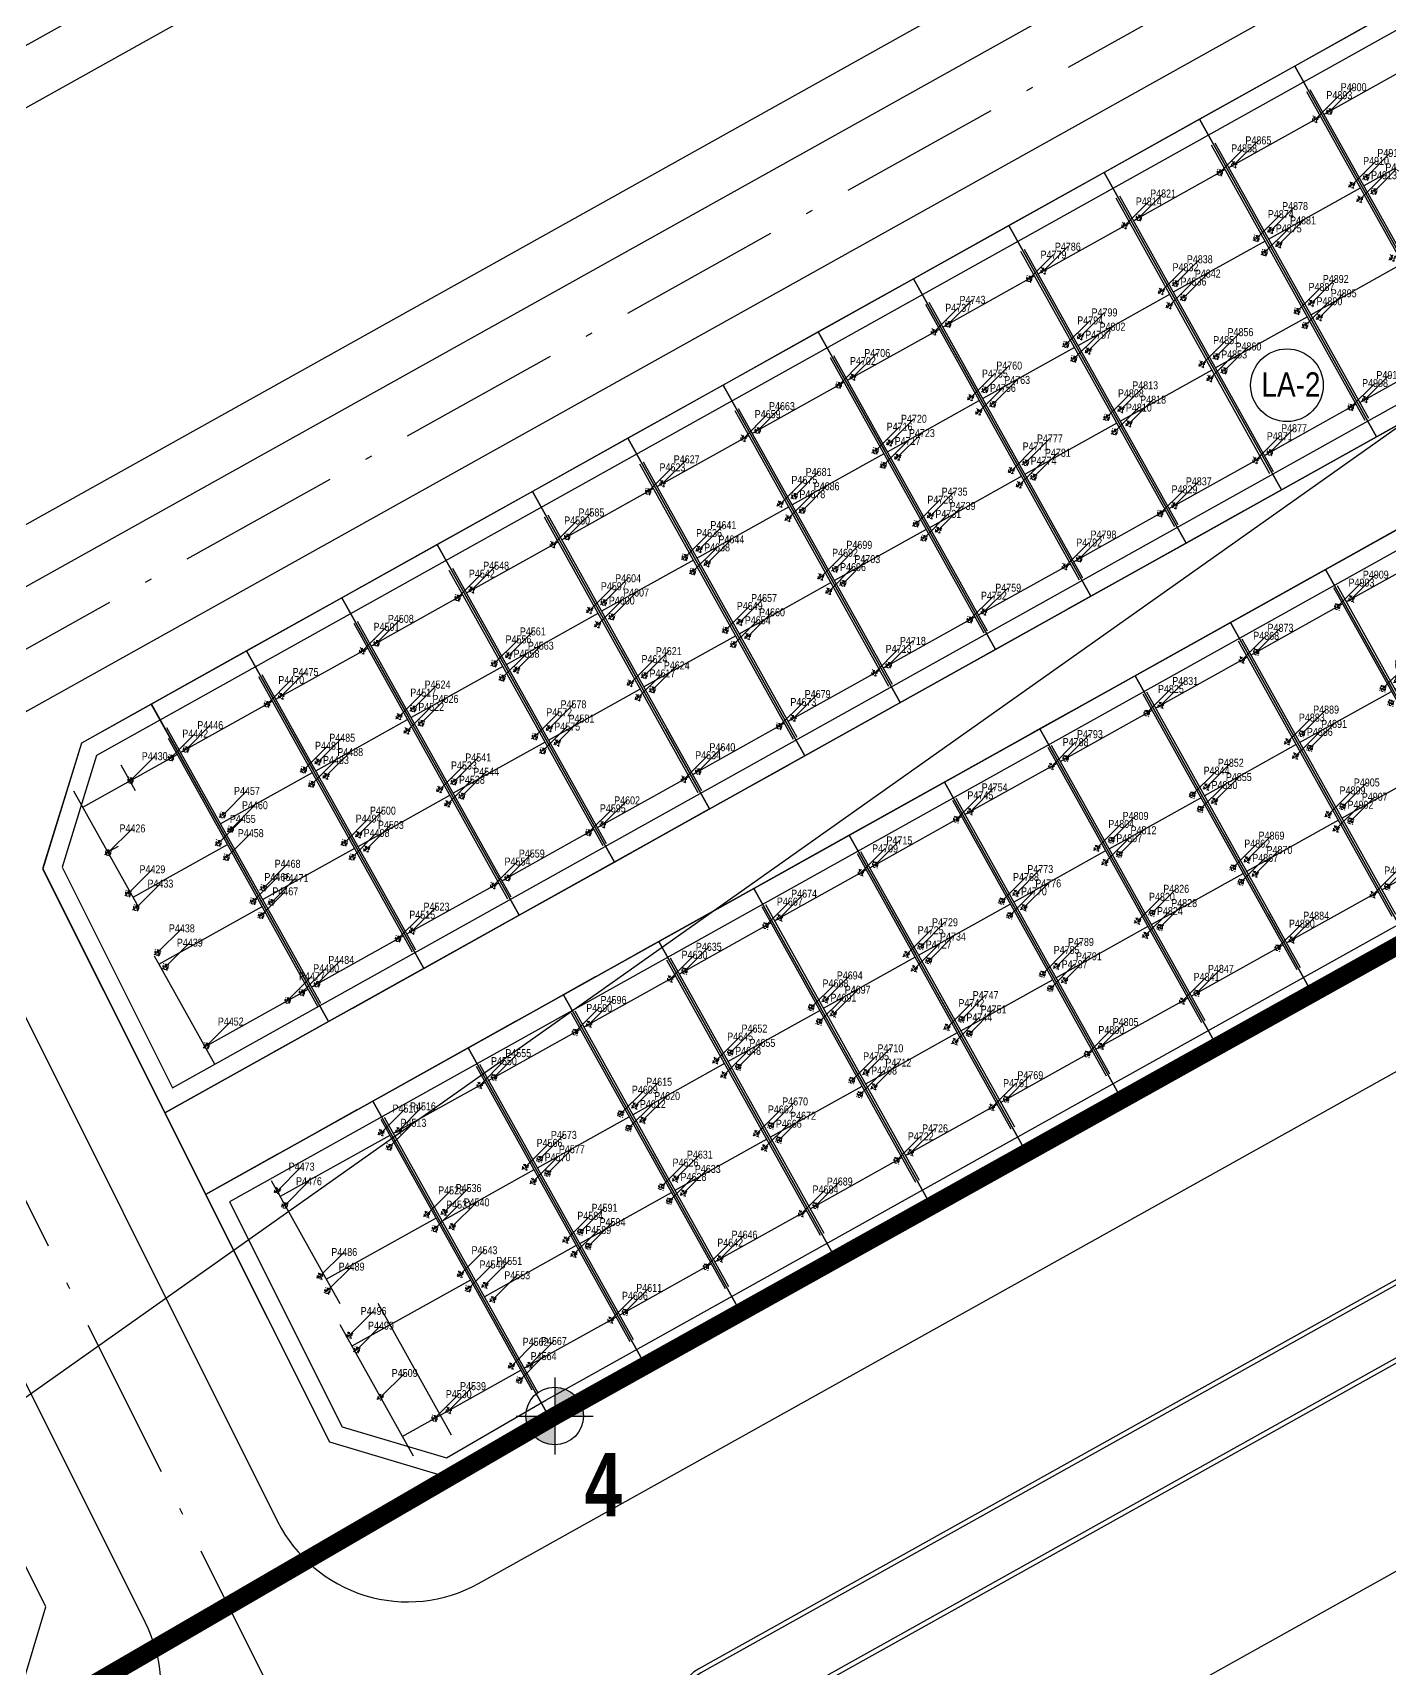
# Model space of a CAD drawing. Header units: millimetres. Extents: x 0 to 571985, y 0 to 2066666.
# Drawn here: x 568970.1 to 569044.7, y 2066218 to 2066307.9 of the extents above; entities that cross this region are included whole.
import ezdxf
from ezdxf.enums import TextEntityAlignment as Align
from ezdxf.xclip import XClip

# ---------------------------------------------------------------- set-up
doc = ezdxf.new("R2010")
doc.units = ezdxf.units.MM
for name, pattern in [('ACAD_ISO10W100', [18.5, 12, -3, 0.5, -3]), ('CENTER', [3, 1.5, -0.5, 0.5, -0.5]), ('CENTER2', [1.125, 0.75, -0.125, 0.125, -0.125]), ('HIDDEN', [0.75, 0.5, -0.25]), ('Xref Grid (A1)$0$CENTER2', [1.125, 0.75, -0.125, 0.125, -0.125])]:
    doc.linetypes.add(name, pattern=pattern)
for name, color, linetype in [('01.AXIS', 160, 'CENTER2'), ('BoThamCo', 94, 'Continuous'), ('CDC.01.AXIS', 160, 'CENTER2'), ('ChiaLo', 128, 'CENTER'), ('datOlienke', 42, 'Continuous'), ('LogDg', 7, 'Continuous'), ('LoLK', 6, 'Continuous'), ('QH', 7, 'Continuous'), ('RANHGIOI', 2, 'HIDDEN'), ('TimDg', 222, 'Continuous'), ('ViaHeS', 32, 'Continuous'), ('Xref Grid (A1)$0$01.AXIS', 160, 'Xref Grid (A1)$0$CENTER2')]:
    doc.layers.add(name, color=color, linetype=linetype)
for name, color, linetype, lineweight in [('A-KY HIEU', 34, 'Continuous', 20), ('A-NET THAY', 125, 'Continuous', 18), ('boDnv', 54, 'Continuous', 25), ('E- RANH GIOI', 1, 'CENTER', 13), ('kata_text', 254, 'Continuous', 30)]:
    doc.layers.add(name, color=color, linetype=linetype, lineweight=lineweight)
doc.layers.add('KCS_Plotter', color=11, linetype='Continuous', plot=False)
doc.styles.add('ARIALB', font='', dxfattribs={"width": 0.75})
doc.styles.add('kata_dim', font='vnrms.shx', dxfattribs={"width": 0.66, "oblique": 7})
doc.styles.add('kata_text', font='arial.ttf', dxfattribs={"width": 0.8})
doc.styles.add('rms', font='romans.shx', dxfattribs={"width": 0.7, "bigfont": 'vns.shx'})
doc.styles.add('VNH', font='', dxfattribs={"height": 2.5})
doc.styles.get('ARIALB').set_extended_font_data('.VnArialH', bold=True)
doc.styles.get('VNH').set_extended_font_data('.VnArial NarrowH')
doc.linetypes.add('ADL', pattern='A,0.125,-0.15,["++",rms,S=0.5,R=0,X=0,Y=-0.2245],-1.35,1.125', length=2.75)
doc.dimstyles.new('kata_dim_iso', dxfattribs={"dimtxt": 2.5, "dimasz": 1.5, "dimexe": 1.5, "dimexo": 2.5, "dimtad": 1, "dimdec": 0, "dimzin": 0, "dimdsep": 46, "dimtxsty": 'kata_dim', "dimblk": 'kata_block_ArchTick', "dimcen": 0.09, "dimdle": 1.2, "dimclrd": 8, "dimclre": 8, "dimclrt": 3, "dimadec": 0, "dimazin": 0, "dimtfac": 1, "dimtdec": 0, "dimtix": 1, "dimtofl": 0, "dimtmove": 0, "dimatfit": 3, "dimfxl": 3.75, "dimfxlon": 1, "dimtolj": 1, "dimtzin": 0, "dimarcsym": 0})

# ---------------------------------------------------------------- blocks, each defined once
blk = doc.blocks.new('moc')
at = {"layer": 'QH', "linetype": 'Continuous'}
h = blk.add_hatch(color=7, dxfattribs=at)
h.paths.add_polyline_path([(0, 0), (0.529, 0, 0.414214), (0, 0.529)])
h.paths.add_polyline_path([(-0.529, 0, 0.414214), (0, -0.529), (0, 0)])
for p, q in [((0, 0.706), (0, -0.706)), ((-0.706, 0), (0.706, 0))]:
    blk.add_line(p, q, dxfattribs=at)
blk.add_circle((0, 0), 0.529, dxfattribs=at)
blk = doc.blocks.new('NEN')
at = {"layer": 'boDnv', "color": 10, "linetype": 'ADL', "ltscale": 0.25}
for points in [[(447.024, -28.766, 0.001711), (440.579, -16.796), (434.623, -15.073), (276.129, -103.512), (274.235, -109.654), (280.307, -121.793)], [(453.046, -54.034), (455.698, -45.19, 0.001456), (450.312, -34.947), (283.441, -128.06), (289.631, -140.435), (295.361, -142.147), (300.824, -138.974)]]:
    blk.add_lwpolyline(points, format="xyb", close=True, dxfattribs=at)
at = {"layer": 'BoThamCo'}
blk.add_lwpolyline([(336.347, -49.298), (331.474, -40.565), (324.672, -38.635), (260.962, -74.185), (258.833, -81.093), (263.315, -90.055), (269.918, -92.091), (334.417, -56.1)], close=True, dxfattribs=at)
blk.add_lwpolyline([(460.283, -73.758, 1), (458.578, -70.701), (309.358, -153.965, 0.773158), (310.211, -157.243, 0.127931), (311.064, -157.021)], format="xyb", close=True, dxfattribs=at)
at = {"layer": 'ChiaLo', "ltscale": 5}
for points in [[(352.49, -59.758), (362.235, -77.223), (279.9, -123.165)], [(342.011, -65.605), (351.756, -83.07)], [(336.771, -68.528), (346.517, -85.993)], [(331.532, -71.452), (341.277, -88.917)], [(326.292, -74.376), (336.038, -91.841)], [(321.053, -77.299), (330.798, -94.764)], [(315.813, -80.223), (325.559, -97.688)], [(374.417, -99.054), (364.672, -81.589), (282.119, -127.653)], [(310.574, -83.147), (320.319, -100.612)], [(305.334, -86.07), (315.08, -103.535)], [(300.095, -88.994), (309.84, -106.459)], [(294.855, -91.917), (304.601, -109.382)], [(343.714, -93.283), (353.459, -110.748)], [(289.616, -94.841), (299.361, -112.306)], [(338.474, -96.207), (348.22, -113.672)], [(284.376, -97.765), (294.122, -115.23)], [(333.235, -99.131), (342.98, -116.596)], [(279.137, -100.688), (288.882, -118.153)], [(327.995, -102.054), (337.741, -119.519)], [(322.756, -104.978), (332.501, -122.443)], [(317.516, -107.901), (327.262, -125.366)], [(312.277, -110.825), (322.022, -128.29)], [(307.037, -113.749), (316.783, -131.214)], [(301.798, -116.672), (311.543, -134.137)], [(296.558, -119.596), (306.304, -137.061)], [(291.319, -122.52), (301.066, -139.989)]]:
    blk.add_lwpolyline(points, dxfattribs=at)
at = {"layer": 'datOlienke'}
for points in [[(448.369, -29.161, 0.001887), (441.258, -15.951), (434.5, -13.997), (275.291, -102.834), (273.162, -109.742), (279.88, -123.176)], [(453.888, -54.71), (456.773, -45.088, 0.001636), (450.717, -33.576), (282.119, -127.653), (288.93, -141.269), (295.49, -143.229), (301.319, -139.843)]]:
    blk.add_lwpolyline(points, format="xyb", close=True, dxfattribs=at)
blk.add_lwpolyline([(271.249, -157.314), (273.336, -150.33), (266.608, -136.879), (156.849, -200.651), (166.897, -217.944)], close=True, dxfattribs=at)
at = {"layer": 'LogDg'}
for points in [[(34.296, -348.766, -0.124666), (14.114, -339.771, 0.262937), (-5.331, -336.771, -0.009345), (-40.959, -349.473), (-145.868, -384.68, 0.405257), (-155.456, -403.235), (-146.557, -432.72), (-158.046, -436.187), (-166.572, -407.936, 0.423227), (-185.704, -398.049), (-272.077, -427.035, 0.40652), (-277.181, -436.964), (-262.947, -483.397), (-271.552, -486.035), (-285.593, -440.232, 0.421949), (-295.787, -434.992), (-422.26, -477.436, 0.346831), (-427.684, -485.726), (-426.662, -497.249, 0.109851), (-417.21, -527.045), (-422.398, -530.058, -0.109851), (-432.639, -497.779), (-433.194, -491.512, 0.484967), (-443.708, -484.634), (-484.199, -498.222, 0.36701), (-492.228, -511.51), (-484.402, -560.012), (-490.326, -560.967), (-497.433, -516.92, 0.457512), (-512.889, -507.388), (-525.337, -511.314, 0.375227), (-533.554, -524.795, 0.049445), (-523.248, -562.118), (-518.404, -576.577), (-525.515, -578.96), (-530.307, -564.659, -0.044276), (-540.221, -530.036, 0.448349), (-555.614, -520.863), (-568.853, -525.038), (-576.072, -502.149), (-552.391, -494.681, 0.333336), (-544.003, -482.976), (-545.865, -397.305, 0.120559), (-569.998, -307.198), (-621.979, -219.712, 0.334943), (-635.359, -214.239), (-686.931, -227.855), (-689.803, -216.977), (-647.957, -205.93, 0.498191), (-640.704, -188.198), (-654.378, -165.183, -0.144979), (-668.853, -108.061), (-659.845, 118.23, 0.428088), (-671.924, 130.707), (-689.222, 130.58), (-689.305, 141.83), (-670.344, 141.969, 0.400474), (-658.442, 153.492), (-657.828, 168.904), (-656.06, 189.374), (-648.588, 188.728), (-650.341, 168.432), (-650.889, 154.678, 0.425345), (-638.921, 142.201), (-621.613, 142.328, 0.402651), (-609.707, 153.94), (-609.387, 163.859, -0.019867), (-608.227, 179.942), (-606.8, 192.652), (-600.838, 191.983), (-602.264, 179.273, 0.019867), (-603.39, 163.665), (-603.676, 154.802, 0.425871), (-591.594, 142.415), (-548.362, 142.733), (-548.28, 131.483), (-592.887, 131.155, 0.401789), (-604.791, 119.578), (-607.754, 35.571, -0.005984), (-607.983, 30.718, 0.462462), (-599.177, 22.287), (-555.377, 26.801), (-554.762, 20.832), (-603.242, 15.836, 0.355613), (-610.381, 8.689), (-613.794, -24.838, 0.475348), (-605.015, -33.606), (-508.268, -23.636, 0.016072), (-476.806, -19.368, 0.37392), (-470.138, -11.259), (-470.705, 9.348), (-464.707, 9.513), (-464.235, -7.648, 0.461916), (-454.747, -15.288), (-421.581, -8.993, 0.020567), (-382.015, 0.216), (-299.764, 22.963, 0.415004), (-292.798, 35.293), (-296.969, 50.218), (-285.412, 53.448), (-281.218, 38.439, 0.413423), (-268.921, 31.492), (-169.968, 58.858, 0.427702), (-164.496, 69.052), (-169.623, 84.754), (-163.92, 86.616), (-158.479, 69.956, 0.400853), (-148.742, 64.729), (-123.897, 71.6, 0.437327), (-113.795, 91.173), (-114.462, 93.013), (-128.551, 136.154), (-105.736, 143.605), (-91.769, 100.833), (-90.91, 98.466, 0.429754), (-70.957, 89.772, 0.001079), (-63.934, 92.766, 0.001474), (-62.342, 93.454), (-47.534, 99.909, 0.386536), (-43.126, 109.726), (-48.301, 125.574), (-42.598, 127.436), (-38.076, 113.59, 0.442444), (-27.275, 108.739), (111.617, 169.28, 0.414214), (115.754, 179.811), (109.361, 194.478), (114.861, 196.875), (121.255, 182.208, 0.414214), (131.785, 178.071), (252.97, 230.894), (276.872, 241.312), (291.579, 249.057, 0.419837), (295.267, 261.365), (290.95, 269.196), (301.459, 274.99), (306.058, 266.648, 0.408717), (318.136, 263.031), (326.546, 267.464), (332.148, 256.836), (324.233, 252.656, 0.419466), (320.555, 240.352), (397.092, 101.523, 0.433643), (408.413, 98.649), (440.787, 119.386), (444.023, 114.334), (410.428, 92.813, 0.395048), (407.737, 82.215), (451.056, 3.639, -0.005576), (472.219, -35.781, 0.422017), (490.066, -41.118), (502.995, -33.918), (514.672, -54.886), (500.295, -62.892, 0.404193), (495.052, -80.181), (502.502, -94.711), (491.824, -100.186), (485.095, -87.061, 0.424556), (467.192, -81.64), (316.164, -165.913), (307.211, -171.115, 0.396001), (304.075, -181.611), (326.147, -225.742), (318.098, -229.768), (296.726, -187.038, 0.432664), (285.552, -183.699), (178.072, -246.148, 0.389772), (174.86, -256.488), (194.1, -297.126), (188.677, -299.693), (170.231, -260.733, 0.439085), (158.982, -257.239), (145.496, -265.075, -0.013452), (97.701, -291.151, 0.262926), (86.853, -307.563, -0.162068), (76.015, -333.842, 0.270323), (72.318, -353.653), (79.981, -375.074), (57.383, -383.157), (49.72, -361.737, 0.270325), (34.296, -348.766)], [(462.182, -42.484, 0.004173), (446.541, -13.107, 0.41755), (435.613, -9.94), (272.325, -101.054, 0.401037), (269.068, -111.618), (286.084, -145.639, 0.427514), (297.137, -149.047), (456.991, -59.849, 0.406017), (462.182, -42.484)], [(49.536, -260.065, -0.269945), (34.095, -247.153), (22.999, -216.476, -0.362457), (26.499, -206.84), (119.685, -152.625, -0.414384), (136.095, -156.969), (142.222, -167.514, 0.414214), (153.158, -170.413), (250.593, -113.801, -0.432664), (261.767, -117.14), (278.799, -151.193, -0.396001), (275.663, -161.688), (133.439, -244.323, -0.012999), (88.371, -268.964, -0.278117), (67.767, -267.557, 0.110848), (49.536, -260.065)]]:
    blk.add_lwpolyline(points, format="xyb", dxfattribs=at)
for points in [[(231.455, -36.414), (244.888, -63.273, 0.427514), (255.942, -66.68), (417.372, 23.397, 0.412716), (420.48, 34.246), (405.996, 60.518, 0.415712), (395.092, 63.642), (234.712, -25.849, 0.401037)], [(270.27, -95.329, -0.427514), (259.217, -91.922), (254.74, -82.969, -0.401037), (257.996, -72.404), (323.21, -36.016, -0.414214), (334.094, -39.103), (338.967, -47.836, -0.414214), (335.879, -58.72)], [(460.405, -73.976, 1), (458.456, -70.483), (309.236, -153.747, 0.773158), (310.211, -157.493, 0.127931), (311.185, -157.24)]]:
    blk.add_lwpolyline(points, format="xyb", close=True, dxfattribs=at)
at = {"layer": 'LoLK'}
for points in [[(347.25, -62.681), (342.011, -65.605), (351.756, -83.07), (356.996, -80.146)], [(342.011, -65.605), (336.771, -68.528), (346.517, -85.993), (351.756, -83.07)], [(336.771, -68.528), (331.532, -71.452), (341.277, -88.917), (346.517, -85.993)], [(331.532, -71.452), (326.292, -74.376), (336.038, -91.841), (341.277, -88.917)], [(326.292, -74.376), (321.053, -77.299), (330.798, -94.764), (336.038, -91.841)], [(321.053, -77.299), (315.813, -80.223), (325.559, -97.688), (330.798, -94.764)], [(315.813, -80.223), (310.574, -83.147), (320.319, -100.612), (325.559, -97.688)], [(310.574, -83.147), (305.334, -86.07), (315.08, -103.535), (320.319, -100.612)], [(305.334, -86.07), (300.095, -88.994), (309.84, -106.459), (315.08, -103.535)], [(300.095, -88.994), (294.855, -91.917), (304.601, -109.382), (309.84, -106.459)], [(348.953, -90.36), (343.714, -93.283), (353.459, -110.748), (358.699, -107.825)], [(294.855, -91.917), (289.616, -94.841), (299.361, -112.306), (304.601, -109.382)], [(343.714, -93.283), (338.474, -96.207), (348.22, -113.672), (353.459, -110.748)], [(289.616, -94.841), (284.376, -97.765), (294.122, -115.23), (299.361, -112.306)], [(338.474, -96.207), (333.235, -99.131), (342.98, -116.596), (348.22, -113.672)], [(284.376, -97.765), (279.137, -100.688), (288.882, -118.153), (294.122, -115.23)], [(333.235, -99.131), (327.995, -102.054), (337.741, -119.519), (342.98, -116.596)], [(279.137, -100.688), (275.291, -102.834), (273.162, -109.742), (279.88, -123.176), (288.882, -118.153)], [(327.995, -102.054), (322.756, -104.978), (332.501, -122.443), (337.741, -119.519)], [(322.756, -104.978), (317.516, -107.901), (327.262, -125.366), (332.501, -122.443)], [(317.516, -107.901), (312.277, -110.825), (322.022, -128.29), (327.262, -125.366)], [(312.277, -110.825), (307.037, -113.749), (316.783, -131.214), (322.022, -128.29)], [(307.037, -113.749), (301.798, -116.672), (311.543, -134.137), (316.783, -131.214)], [(301.798, -116.672), (296.558, -119.596), (306.304, -137.061), (311.543, -134.137)], [(296.558, -119.596), (291.319, -122.52), (301.066, -139.989), (301.319, -139.843), (306.304, -137.061)], [(291.319, -122.52), (282.119, -127.653), (288.93, -141.269), (295.49, -143.229), (301.066, -139.989)], [(266.608, -136.879), (257.148, -142.375), (267.196, -159.668), (271.249, -157.314), (273.336, -150.33)]]:
    blk.add_lwpolyline(points, close=True, dxfattribs=at)
at = {"layer": 'RANHGIOI', "color": 1, "ltscale": 9, "const_width": 1}
blk.add_lwpolyline([(460, -51.299, 0.006594), (435.293, -5.051), (303.078, 234.769), (284.672, 225.077), (-55.993, 76.586), (-56.839, 76.223, -0.005137), (-90.743, 62.093), (-377.217, -17.133, -0.020567), (-418.225, -26.678), (-463.443, -35.259, -0.021218), (-506.422, -41.541), (-623.638, -53.62), (-626.464, -70.884, 0.128574), (-620.42, -135.36), (-615.505, -148.86, 0.039408), (-607.143, -167.188), (-594.172, -190.555), (-547.57, -259.493, -0.11987), (-522.704, -326.397), (-507.917, -451.947), (-504.475, -473.277), (-499.271, -471.636), (-50.48, -321.024, 0.050684), (130.425, -239.135), (301.319, -139.843)], format="xyb", close=True, dxfattribs=at)
at = {"layer": 'TimDg', "linetype": 'ACAD_ISO10W100', "ltscale": 0.75}
blk.add_lwpolyline([(283.906, 294.402), (445.802, 0.743, -0.007517), (474.039, -52.348), (508.786, -120.117, 0.000278)], format="xyb", dxfattribs=at)
for points in [[(335.549, -254.599), (124.099, 168.176)], [(431.013, 27.573), (246.062, -75.628)], [(446.462, -0.451), (260.371, -104.289)]]:
    blk.add_lwpolyline(points, dxfattribs=at)
at = {"layer": 'ViaHeS', "elevation": 0}
blk.add_lwpolyline([(-483.362, -504.27), (-441.21, -490.124), (-436.029, -493.514), (-435.627, -498.044, 0.109851), (-424.993, -531.564), (-414.615, -525.539, -0.109851), (-423.674, -496.984), (-424.342, -489.445), (-420.001, -483.006), (-295.249, -441.14), (-289.043, -444.33), (-275.854, -487.354), (-258.645, -482.078), (-271.972, -438.601), (-268.698, -432.23), (-181.634, -403.012), (-172.975, -407.486), (-163.79, -437.92), (-140.813, -430.986), (-150.211, -399.847), (-145.597, -390.918), (-39.026, -355.153, 0.008545), (-6.235, -343.522, -0.249193), (12.375, -345.964, 0.09975), (30.772, -354.181, -0.256949), (45.215, -366.957), (51.733, -385.178), (85.63, -373.053), (79.112, -354.831, -0.256949), (82.174, -335.793, 0.136918), (92.607, -310.438, -0.249193), (103.308, -295.017, 0.012659), (148.511, -270.262), (162.157, -262.333), (168.62, -264.341), (185.966, -300.977), (196.811, -295.842), (179.033, -258.291), (181.216, -251.26), (287.384, -189.574), (293.944, -191.534), (314.073, -231.781), (330.172, -223.729), (309.538, -182.474), (311.625, -175.49), (319.134, -171.127), (408.277, -121.386), (412.274, -122.589), (434.351, -165.321), (442.347, -161.19), (420.137, -118.201), (421.38, -114.074), (470.335, -86.758), (479.641, -89.576), (486.485, -102.924), (507.841, -91.973), (500.499, -77.654), (503.421, -68.019), (517.591, -60.128), (500.076, -28.676), (486.971, -35.974), (477.625, -33.17, 0.0056), (456.311, 6.536), (412.324, 86.322), (414.12, 93.398), (444.832, 113.071), (439.977, 120.649), (409.766, 101.296), (403.142, 102.978), (327.714, 239.794), (330.524, 249.193), (334.945, 251.528), (323.749, 272.772), (318.926, 270.23), (309.354, 273.096), (306.713, 277.887), (285.696, 266.299), (288.11, 261.921), (285.295, 252.529), (274.271, 246.724), (129.387, 183.571), (122.806, 186.157), (117.612, 198.074), (106.611, 193.279), (111.806, 181.362), (109.22, 174.781), (26.33, 138.65), (-29.869, 114.154), (-36.004, 116.909), (-39.746, 128.368), (-51.153, 124.642), (-47.055, 112.092), (-50.086, 105.341), (-75.921, 94.08), (-84.511, 97.937), (-100.033, 145.467), (-134.254, 134.292), (-118.657, 86.529), (-123.231, 78.009), (-150.258, 70.535), (-156.629, 73.955), (-161.068, 87.547), (-172.475, 83.822), (-168.207, 70.753), (-171.474, 64.667), (-269.546, 37.545), (-275.711, 41.028), (-279.634, 55.063), (-302.748, 48.603), (-298.843, 34.63), (-302.316, 28.482), (-383.614, 5.999, -0.020567), (-422.7, -3.099), (-456.246, -9.465), (-461.296, -5.399), (-461.708, 9.595), (-473.703, 9.265), (-473.239, -7.637), (-478.028, -13.489, -0.015955), (-508.883, -17.667), (-606.147, -27.691), (-610.614, -23.229), (-607.49, 7.461), (-602.01, 12.947), (-554.455, 17.848), (-555.685, 29.785), (-600.448, 25.172), (-605.043, 29.645, 0.007073), (-604.756, 35.466), (-601.912, 116.095), (-594.665, 123.142), (-548.221, 123.483), (-548.421, 150.733), (-593.42, 150.402), (-600.493, 157.35, -0.027886), (-599.283, 178.939), (-597.857, 191.648), (-609.782, 192.987), (-611.208, 180.277, 0.019867), (-612.385, 163.955), (-612.597, 157.389), (-619.823, 150.342), (-639.316, 150.198), (-646.998, 158.133), (-646.598, 168.196), (-644.852, 188.405), (-659.796, 189.697), (-661.572, 169.14), (-662.014, 158.023), (-670.332, 149.97), (-689.364, 149.83), (-689.163, 122.58), (-671.417, 122.71), (-663.736, 114.776), (-672.6, -107.912, 0.144979), (-657.602, -167.099), (-644.687, -188.836), (-648.335, -197.756), (-691.845, -209.242), (-684.889, -235.59), (-633.86, -222.118), (-622.039, -226.953), (-573.255, -309.058, -0.120474), (-549.614, -397.387), (-547.842, -478.902), (-555.298, -489.306), (-577.876, -496.427), (-567.048, -530.76), (-552.743, -526.248), (-543.713, -531.719, 0.042979), (-533.836, -565.928), (-529.071, -580.151), (-514.848, -575.386), (-519.719, -560.846, -0.045576), (-529.315, -527.166), (-523.005, -516.87), (-508.247, -512.215), (-500.456, -517.02), (-493.287, -561.445), (-481.44, -559.534), (-488.883, -513.408), (-483.362, -504.27)], format="xyb", dxfattribs=at)
at = {"layer": 'ViaHeS'}
for points in [[(441.258, -15.951), (434.5, -13.997), (275.291, -102.834), (273.162, -109.742), (288.93, -141.269), (295.49, -143.229), (301.319, -139.843), (453.888, -54.71), (456.773, -45.088, 0.004151)], [(271.249, -157.314), (273.336, -150.33), (257.64, -118.948), (251.08, -116.988), (144.29, -179.035), (131.629, -157.245), (122.062, -154.713), (31.359, -207.484), (28.737, -214.7), (38.583, -241.923, 0.256594), (53.045, -254.642, -0.085173), (69.006, -261.184, 0.265195), (88.812, -261.986, 0.012088), (130.425, -239.135)]]:
    blk.add_lwpolyline(points, format="xyb", close=True, dxfattribs=at)
blk.add_lwpolyline([(450.717, -33.576), (448.369, -29.161), (279.88, -123.176), (282.119, -127.653), (450.717, -33.576)], dxfattribs=at)
blk.add_lwpolyline([(334.417, -56.1), (336.347, -49.298), (331.474, -40.565), (324.672, -38.635), (260.962, -74.185), (258.833, -81.093), (263.315, -90.055), (269.918, -92.091)], close=True, dxfattribs=at)
at = {"layer": 'QH', "xscale": 3, "yscale": 3, "zscale": 3}
blk.add_blockref('moc', (301.319, -139.843), dxfattribs=at)
at = {"layer": 'QH', "style": 'ARIALB', "width": 0.75}
blk.add_text('4', height=3.5, dxfattribs=at).set_placement((302.974, -145.366, -2.251))
blk = doc.blocks.new('NEN B')
at = {"layer": 'datOlienke'}
blk.add_lwpolyline([(0, 0), (5.313, 4.99), (6.253, 20), (-120.687, 20), (-120.687, 0)], close=True, dxfattribs=at)
at = {"layer": 'LoLK'}
blk.add_lwpolyline([(6.253, 20), (-4.687, 20), (-4.687, 0), (0, 0), (5.313, 4.99)], close=True, dxfattribs=at)
blk = doc.blocks.new('NEN A')
at = {"layer": 'datOlienke'}
for points in [[(7.63, 25, 0.001887), (7.857, 40), (2.908, 45), (-179.409, 45), (-184.635, 40.005), (-185.313, 25)], [(0, 0), (7.208, 6.997, 0.001636), (7.529, 20), (-185.54, 20), (-186.227, 4.791), (-181.454, -0.117), (-174.714, 0)]]:
    blk.add_lwpolyline(points, format="xyb", close=True, dxfattribs=at)
at = {"layer": 'LoLK'}
for points in [[(-175.005, 45), (-179.409, 45), (-184.635, 40.005), (-185.313, 25), (-175.005, 25)], [(-169.005, 45), (-175.005, 45), (-175.005, 25), (-169.005, 25)], [(-163.005, 45), (-169.005, 45), (-169.005, 25), (-163.005, 25)], [(-157.005, 45), (-163.005, 45), (-163.005, 25), (-157.005, 25)], [(-151.005, 45), (-157.005, 45), (-157.005, 25), (-151.005, 25)], [(-145.005, 45), (-151.005, 45), (-151.005, 25), (-145.005, 25)], [(-139.005, 45), (-145.005, 45), (-145.005, 25), (-139.005, 25)], [(-133.005, 45), (-139.005, 45), (-139.005, 25), (-133.005, 25)], [(-127.005, 45), (-133.005, 45), (-133.005, 25), (-127.005, 25)], [(-121.005, 45), (-127.005, 45), (-127.005, 25), (-121.005, 25)], [(-115.005, 45), (-121.005, 45), (-121.005, 25), (-115.005, 25)], [(-109.005, 45), (-115.005, 45), (-115.005, 25), (-109.005, 25)], [(-103.005, 45), (-109.005, 45), (-109.005, 25), (-103.005, 25)], [(-97.005, 45), (-103.005, 45), (-103.005, 25), (-97.005, 25)], [(-175.005, 20), (-185.54, 20), (-186.227, 4.791), (-181.454, -0.117), (-175.005, -0.005)], [(-169.005, 20), (-175.005, 20), (-175.005, -0.005), (-174.714, 0), (-169.005, 0)], [(-163.005, 20), (-169.005, 20), (-169.005, 0), (-163.005, 0)], [(-157.005, 20), (-163.005, 20), (-163.005, 0), (-157.005, 0)], [(-151.005, 20), (-157.005, 20), (-157.005, 0), (-151.005, 0)], [(-145.005, 20), (-151.005, 20), (-151.005, 0), (-145.005, 0)], [(-139.005, 20), (-145.005, 20), (-145.005, 0), (-139.005, 0)], [(-133.005, 20), (-139.005, 20), (-139.005, 0), (-133.005, 0)], [(-127.005, 20), (-133.005, 20), (-133.005, 0), (-127.005, 0)], [(-121.005, 20), (-127.005, 20), (-127.005, 0), (-121.005, 0)], [(-115.005, 20), (-121.005, 20), (-121.005, 0), (-115.005, 0)], [(-109.005, 20), (-115.005, 20), (-115.005, 0), (-109.005, 0)]]:
    blk.add_lwpolyline(points, close=True, dxfattribs=at)
blk = doc.blocks.new('A$C758D662A')
at = {"linetype": 'HIDDEN', "ltscale": 500}
for radius in [300, 200]:
    blk.add_circle((0, 0), radius, dxfattribs=at)
at = {"layer": 'CDC.01.AXIS', "ltscale": 200}
for p, q in [((437, 0), (-437, 0)), ((0, 437), (0, -437))]:
    blk.add_line(p, q, dxfattribs=at)
blk = doc.blocks.new('pile Plan')
at = {"xscale": 0.5, "yscale": 0.5, "zscale": 0.5}
for p in [(340, 14779), (5440.000004, 14779), (340, 9630), (5440.000004, 9630), (340, 8730), (5440.000004, 8730), (340, 5040), (5440.000004, 5040), (340, 4140), (5440.000004, 4140), (340, -1), (5440.000004, -1)]:
    blk.add_blockref('A$C758D662A', p, dxfattribs=at)
blk = doc.blocks.new('A1 - 2')
at = {"layer": 'Xref Grid (A1)$0$01.AXIS', "ltscale": 500}
for p, q in [((0.11, -1.086), (0.11, -18.434)), ((5.89, -1.086), (5.89, -18.434)), ((0.11, -2.11), (5.89, -2.11)), ((0.11, -7.62), (5.89, -7.62)), ((0.11, -12.39), (5.89, -12.39)), ((0.11, -16.89), (5.89, -16.89))]:
    blk.add_line(p, q, dxfattribs=at)
at = {"xscale": 0.001, "yscale": 0.001, "zscale": 0.001}
blk.add_blockref('pile Plan', (0.11, -16.89), dxfattribs=at)
blk = doc.blocks.new('A5 - 2')
at = {"layer": 'Xref Grid (A1)$0$01.AXIS', "ltscale": 500}
for p, q in [((0.11, -1.086), (0.11, -18.434)), ((5.89, -1.086), (5.89, -18.434)), ((0.11, -2.11), (5.89, -2.11)), ((0.11, -7.62), (5.89, -7.62)), ((0.11, -12.39), (5.89, -12.39)), ((0.11, -16.89), (5.89, -16.89))]:
    blk.add_line(p, q, dxfattribs=at)
at = {"xscale": 0.001, "yscale": 0.001, "zscale": 0.001}
blk.add_blockref('pile Plan', (0.11, -16.89), dxfattribs=at)
blk = doc.blocks.new('AT4 - 2')
at = {"layer": '01.AXIS', "ltscale": 500}
for p, q in [((0.11, -0.969), (0.11, -17.882)), ((6.6, -0.969), (6.602, -7.813)), ((6.66, -2.11), (0.11, -2.11)), ((6.601, -7.31), (0.11, -7.31)), ((6.056, -10.562), (6.056, -17.882)), ((6.056, -10.562), (6.056, -17.882)), ((6.056, -11.21), (0.11, -11.21)), ((6.2, -14.06), (5.385, -14.06)), ((6.056, -16.89), (0.11, -16.89)), ((6.056, -16.89), (0.11, -16.89)), ((3.09, -16.256), (3.09, -17.882))]:
    blk.add_line(p, q, dxfattribs=at)
at = {"xscale": 0.0005, "yscale": 0.0005, "zscale": 0.0005}
for p in [(0.5, -2.11), (1.4, -2.11), (6.51, -2.11), (6.36, -6.995), (6.36, -7.895), (0.5, -10.62), (6.192, -10.62), (0.5, -11.52), (6.192, -11.52), (6.055, -14.02), (0.5, -16.89), (3.05, -16.89)]:
    blk.add_blockref('A$C758D662A', p, dxfattribs=at)
at = {"xscale": 0.0005000000000000009, "yscale": 0.0005000000000000009, "zscale": 0.0005000000000000009, "rotation": 90.00000000000001}
for p in [(0.4, -6.9), (0.4, -7.8)]:
    blk.add_blockref('A$C758D662A', p, dxfattribs=at)
blk = doc.blocks.new('AT5 - 2')
at = {"layer": '01.AXIS', "ltscale": 500}
for p, q in [((0.11, -1.089), (0.11, -18.127)), ((7.01, -1.089), (7.01, -8.839)), ((0.11, -2.11), (7.01, -2.11)), ((7.01, -7.31), (0.11, -7.31)), ((5.184, -9.839), (5.184, -18.127)), ((7.574, -9.839), (7.574, -18.127)), ((0.11, -11.21), (7.574, -11.21)), ((7.574, -16.89), (0.11, -16.89))]:
    blk.add_line(p, q, dxfattribs=at)
for p, xscale, yscale, zscale, rotation in [((0.45, -1.749), 0.0005, 0.0005, 0.0005, 90.00000000000001), ((6.991, -1.755), 0.000499999999999999, 0.000499999999999999, 0.000499999999999999, 92.58947658711341), ((0.45, -2.649), -0.0005, 0.0005, 0.0005, 90), ((7.031, -2.654), -0.000499999999999999, 0.000499999999999999, 0.000499999999999999, 92.5894765871134), ((0.45, -6.9), 0.0005, 0.0005, 0.0005, 90.00000000000001), ((7.234, -7), 0.000499999999999999, 0.000499999999999999, 0.000499999999999999, 92.58947658711341), ((0.45, -7.8), -0.0005, 0.0005, 0.0005, 90), ((7.274, -7.899), -0.000499999999999999, 0.000499999999999999, 0.000499999999999999, 92.5894765871134), ((0.45, -10.67), 0.0005, 0.0005, 0.0005, 90.00000000000001), ((7.403, -10.62), 0.000499999999999999, 0.000499999999999999, 0.000499999999999999, 92.58947658711341), ((0.45, -11.57), -0.0005, 0.0005, 0.0005, 90), ((7.444, -11.519), -0.000499999999999999, 0.000499999999999999, 0.000499999999999999, 92.5894765871134), ((0.45, -16.44), 0.0005, 0.0005, 0.0005, 90.00000000000001), ((4.644, -16.89), 0.0005, 0.0005, 0.0005, 180), ((5.544, -16.89), -0.0005, 0.0005, 0.0005, 180), ((0.45, -17.34), -0.0005, 0.0005, 0.0005, 90)]:
    blk.add_blockref('A$C758D662A', p, dxfattribs=dict(xscale=xscale, yscale=yscale, zscale=zscale, rotation=rotation))
at = {"xscale": 0.0005, "yscale": 0.0005, "zscale": 0.0005}
blk.add_blockref('A$C758D662A', (7.574, -14.43), dxfattribs=at)
blk = doc.blocks.new('a5 sao - 2')
at = {"layer": 'Xref Grid (A1)$0$01.AXIS', "ltscale": 500}
for p, q in [((-5.89, -1.086), (-5.89, -18.434)), ((-0.11, -1.086), (-0.11, -18.434)), ((-5.89, -2.11), (-0.11, -2.11)), ((-5.89, -7.62), (-0.11, -7.62)), ((-5.89, -12.39), (-0.11, -12.39)), ((-5.89, -16.89), (-0.11, -16.89))]:
    blk.add_line(p, q, dxfattribs=at)
at = {"xscale": 0.001, "yscale": 0.001, "zscale": 0.001}
blk.add_blockref('pile Plan', (-5.89, -16.89), dxfattribs=at)
blk = doc.blocks.new('a1 sao - 2')
at = {"layer": 'Xref Grid (A1)$0$01.AXIS', "ltscale": 500}
for p, q in [((0.11, -1.086), (0.11, -18.434)), ((5.89, -1.086), (5.89, -18.434)), ((0.11, -2.11), (5.89, -2.11)), ((0.11, -7.62), (5.89, -7.62)), ((0.11, -12.39), (5.89, -12.39)), ((0.11, -16.89), (5.89, -16.89))]:
    blk.add_line(p, q, dxfattribs=at)
at = {"xscale": 0.001, "yscale": 0.001, "zscale": 0.001}
blk.add_blockref('pile Plan', (0.11, -16.89), dxfattribs=at)
blk = doc.blocks.new('A$C33BC4D2A')
at = {"layer": 'A-KY HIEU', "color": 0, "const_width": 1.022}
blk.add_lwpolyline([(14.345, -292.097), (14.345, -4.903), (414.985, -4.903), (414.985, -292.097)], close=True, dxfattribs=at)
at = {"layer": 'Defpoints', "color": 125}
blk.add_lwpolyline([(0, -297), (420, -297), (420, 0), (0, 0)], close=True, dxfattribs=at)
blk = doc.blocks.new('kata_block_ArchTick')
at = {"color": 8}
blk.add_line((1, 0), (-1, 0), dxfattribs=at)
at = {"color": 8, "const_width": 0.15}
blk.add_lwpolyline([(-0.5, -0.5), (0.5, 0.5)], dxfattribs=at)
blk = doc.blocks.new('*U101')
at = {"color": 0, "ltscale": 0.8, "style": 'kata_text', "width": 0.8}
blk.add_attdef('TEN', text='', height=2.2, dxfattribs=at).set_placement((6.67, 6.67), align=Align.MIDDLE_CENTER)
at = {"color": 0, "ltscale": 0.8, "style": 'kata_text', "width": 0.8, "flags": 1}
blk.add_attdef('CHU_THICH', text='', height=2.2, dxfattribs=at).set_placement((0, 0), align=Align.MIDDLE_CENTER)
at = {"layer": 'Defpoints'}
blk.add_leader([(0, 0), (6.67, 6.67)], dimstyle='kata_dim_iso', override={"dimasz": 0.6, "dimgap": 0.625, "dimtad": 0}, dxfattribs=at)
blk = doc.blocks.new('A$C7EE856B3')
at = {"layer": 'kata_text', "xscale": 0.2, "yscale": 0.2, "zscale": 0.2}
for p, values in [((412.425, -134.235, 0.002), {'TEN': 'P4893'}), ((413.211, -133.797, 0.002), {'TEN': 'P4900'}), ((407.186, -137.159, 0.002), {'TEN': 'P4858'}), ((407.972, -136.72, 0.002), {'TEN': 'P4865'}), ((414.443, -137.851, 0.002), {'TEN': 'P4910'}), ((415.229, -137.413, 0.002), {'TEN': 'P4917'}), ((415.668, -138.199, 0.002), {'TEN': 'P4920'}), ((414.882, -138.637, 0.002), {'TEN': 'P4913'}), ((402.732, -139.644, 0.002), {'TEN': 'P4821'}), ((401.946, -140.082, 0.002), {'TEN': 'P4814'}), ((409.204, -140.775, 0.002), {'TEN': 'P4874'}), ((409.99, -140.336, 0.002), {'TEN': 'P4878'}), ((409.642, -141.561, 0.002), {'TEN': 'P4875'}), ((410.428, -141.122, 0.002), {'TEN': 'P4881'}), ((397.493, -142.567, 0.002), {'TEN': 'P4786'}), ((396.707, -143.006, 0.002), {'TEN': 'P4779'}), ((404.75, -143.26, 0.002), {'TEN': 'P4838'}), ((403.964, -143.698, 0.002), {'TEN': 'P4832'}), ((404.403, -144.484, 0.002), {'TEN': 'P4836'}), ((405.189, -144.046, 0.002), {'TEN': 'P4842'}), ((412.226, -144.344, 0.002), {'TEN': 'P4892'}), ((411.44, -144.783, 0.002), {'TEN': 'P4887'}), ((412.665, -145.13, 0.002), {'TEN': 'P4895'}), ((391.467, -145.93, 0.002), {'TEN': 'P4737'}), ((392.253, -145.491, 0.002), {'TEN': 'P4743'}), ((399.51, -146.184, 0.002), {'TEN': 'P4799'}), ((411.879, -145.569, 0.002), {'TEN': 'P4890'}), ((398.725, -146.622, 0.002), {'TEN': 'P4794'}), ((399.949, -146.969, 0.002), {'TEN': 'P4802'}), ((399.163, -147.408, 0.002), {'TEN': 'P4797'}), ((406.201, -147.707, 0.002), {'TEN': 'P4851'}), ((406.987, -147.268, 0.002), {'TEN': 'P4856'}), ((407.425, -148.054, 0.002), {'TEN': 'P4860'}), ((386.228, -148.853, 0.002), {'TEN': 'P4702'}), ((387.014, -148.415, 0.002), {'TEN': 'P4706'}), ((406.639, -148.493, 0.002), {'TEN': 'P4853'}), ((393.485, -149.546, 0.002), {'TEN': 'P4755'}), ((394.271, -149.107, 0.002), {'TEN': 'P4760'}), ((394.71, -149.893, 0.002), {'TEN': 'P4763'}), ((415.174, -149.627, 0.002), {'TEN': 'P4916'}), ((393.924, -150.332, 0.002), {'TEN': 'P4756'}), ((400.961, -150.63, 0.002), {'TEN': 'P4808'}), ((401.747, -150.192, 0.002), {'TEN': 'P4813'}), ((414.388, -150.065, 0.002), {'TEN': 'P4908'}), ((381.774, -151.338, 0.002), {'TEN': 'P4663'}), ((401.4, -151.416, 0.002), {'TEN': 'P4810'}), ((402.186, -150.978, 0.002), {'TEN': 'P4818'}), ((380.988, -151.777, 0.002), {'TEN': 'P4659'}), ((388.246, -152.469, 0.002), {'TEN': 'P4716'}), ((389.031, -152.031, 0.002), {'TEN': 'P4720'}), ((409.934, -152.55, 0.002), {'TEN': 'P4877'}), ((388.684, -153.255, 0.002), {'TEN': 'P4717'}), ((389.47, -152.817, 0.002), {'TEN': 'P4723'}), ((395.722, -153.554, 0.002), {'TEN': 'P4771'}), ((396.508, -153.115, 0.002), {'TEN': 'P4777'}), ((409.148, -152.989, 0.002), {'TEN': 'P4871'}), ((376.535, -154.262, 0.002), {'TEN': 'P4627'}), ((396.16, -154.34, 0.002), {'TEN': 'P4774'}), ((396.946, -153.901, 0.002), {'TEN': 'P4781'}), ((375.749, -154.7, 0.002), {'TEN': 'P4623'}), ((383.792, -154.954, 0.002), {'TEN': 'P4681'}), ((383.006, -155.393, 0.002), {'TEN': 'P4675'}), ((383.445, -156.179, 0.002), {'TEN': 'P4678'}), ((384.231, -155.74, 0.002), {'TEN': 'P4686'}), ((391.268, -156.039, 0.002), {'TEN': 'P4735'}), ((403.909, -155.913, 0.002), {'TEN': 'P4829'}), ((404.695, -155.474, 0.002), {'TEN': 'P4837'}), ((390.482, -156.478, 0.002), {'TEN': 'P4728'}), ((391.707, -156.825, 0.002), {'TEN': 'P4739'}), ((370.509, -157.624, 0.002), {'TEN': 'P4580'}), ((371.295, -157.185, 0.002), {'TEN': 'P4585'}), ((378.552, -157.878, 0.002), {'TEN': 'P4641'}), ((390.921, -157.263, 0.002), {'TEN': 'P4731'}), ((377.767, -158.317, 0.002), {'TEN': 'P4636'}), ((378.991, -158.664, 0.002), {'TEN': 'P4644'}), ((398.669, -158.836, 0.002), {'TEN': 'P4792'}), ((399.455, -158.398, 0.002), {'TEN': 'P4798'}), ((378.205, -159.102, 0.002), {'TEN': 'P4638'}), ((385.243, -159.401, 0.002), {'TEN': 'P4692'}), ((386.029, -158.963, 0.002), {'TEN': 'P4699'}), ((386.467, -159.749, 0.002), {'TEN': 'P4703'}), ((365.27, -160.548, 0.002), {'TEN': 'P4542'}), ((366.056, -160.109, 0.002), {'TEN': 'P4548'}), ((385.681, -160.187, 0.002), {'TEN': 'P4696'}), ((414.428, -160.604, 0.002), {'TEN': 'P4909'}), ((372.527, -161.24, 0.002), {'TEN': 'P4597'}), ((373.313, -160.802, 0.002), {'TEN': 'P4604'}), ((373.751, -161.588, 0.002), {'TEN': 'P4607'}), ((394.216, -161.321, 0.002), {'TEN': 'P4759'}), ((413.642, -161.042, 0.002), {'TEN': 'P4903'}), ((372.966, -162.026, 0.002), {'TEN': 'P4600'}), ((380.003, -162.325, 0.002), {'TEN': 'P4649'}), ((380.789, -161.886, 0.002), {'TEN': 'P4657'}), ((393.43, -161.76, 0.002), {'TEN': 'P4752'}), ((360.816, -163.033, 0.002), {'TEN': 'P4508'}), ((380.442, -163.111, 0.002), {'TEN': 'P4654'}), ((381.228, -162.672, 0.002), {'TEN': 'P4660'}), ((360.03, -163.471, 0.002), {'TEN': 'P4501'}), ((367.288, -164.164, 0.002), {'TEN': 'P4556'}), ((368.073, -163.725, 0.002), {'TEN': 'P4561'}), ((388.976, -164.245, 0.002), {'TEN': 'P4718'}), ((408.402, -163.966, 0.002), {'TEN': 'P4868'}), ((409.188, -163.527, 0.002), {'TEN': 'P4873'}), ((367.726, -164.95, 0.002), {'TEN': 'P4558'}), ((368.512, -164.511, 0.002), {'TEN': 'P4563'}), ((374.764, -165.248, 0.002), {'TEN': 'P4614'}), ((375.55, -164.81, 0.002), {'TEN': 'P4621'}), ((388.19, -164.683, 0.002), {'TEN': 'P4713'}), ((355.577, -165.956, 0.002), {'TEN': 'P4475'}), ((375.202, -166.034, 0.002), {'TEN': 'P4617'}), ((375.988, -165.596, 0.002), {'TEN': 'P4624'}), ((416.151, -165.538, 0.002), {'TEN': 'P4923'}), ((354.791, -166.395, 0.002), {'TEN': 'P4470'}), ((362.834, -166.649, 0.002), {'TEN': 'P4524'}), ((403.163, -166.889, 0.002), {'TEN': 'P4825'}), ((403.949, -166.451, 0.002), {'TEN': 'P4831'}), ((362.048, -167.087, 0.002), {'TEN': 'P4517'}), ((362.487, -167.873, 0.002), {'TEN': 'P4522'}), ((363.272, -167.435, 0.002), {'TEN': 'P4526'}), ((370.31, -167.733, 0.002), {'TEN': 'P4578'}), ((382.951, -167.607, 0.002), {'TEN': 'P4673'}), ((383.737, -167.169, 0.002), {'TEN': 'P4679'}), ((369.524, -168.172, 0.002), {'TEN': 'P4572'}), ((370.749, -168.519, 0.002), {'TEN': 'P4581'}), ((410.911, -168.462, 0.002), {'TEN': 'P4883'}), ((411.697, -168.024, 0.002), {'TEN': 'P4889'}), ((412.136, -168.809, 0.002), {'TEN': 'P4891'}), ((349.508, -169.344, 0.002), {'TEN': 'P4442'}), ((350.337, -168.88, 0.002), {'TEN': 'P4446'}), ((357.594, -169.572, 0.002), {'TEN': 'P4485'}), ((369.963, -168.958, 0.002), {'TEN': 'P4575'}), ((398.709, -169.374, 0.002), {'TEN': 'P4793'}), ((411.35, -169.248, 0.002), {'TEN': 'P4886'}), ((347.281, -170.586, 0.002), {'TEN': 'P4430'}), ((356.808, -170.011, 0.002), {'TEN': 'P4481'}), ((358.033, -170.358, 0.002), {'TEN': 'P4488'}), ((377.711, -170.531, 0.002), {'TEN': 'P4634'}), ((378.497, -170.092, 0.002), {'TEN': 'P4640'}), ((397.923, -169.813, 0.002), {'TEN': 'P4788'}), ((357.247, -170.797, 0.002), {'TEN': 'P4483'}), ((364.285, -171.096, 0.002), {'TEN': 'P4533'}), ((365.071, -170.657, 0.002), {'TEN': 'P4541'}), ((365.509, -171.443, 0.002), {'TEN': 'P4544'}), ((405.672, -171.386, 0.002), {'TEN': 'P4844'}), ((406.458, -170.947, 0.002), {'TEN': 'P4852'}), ((364.723, -171.882, 0.002), {'TEN': 'P4538'}), ((393.47, -172.298, 0.002), {'TEN': 'P4754'}), ((406.11, -172.172, 0.002), {'TEN': 'P4850'}), ((406.896, -171.733, 0.002), {'TEN': 'P4855'}), ((413.934, -172.032, 0.002), {'TEN': 'P4905'}), ((352.355, -172.496, 0.002), {'TEN': 'P4457'}), ((352.793, -173.282, 0.002), {'TEN': 'P4460'}), ((373.258, -173.016, 0.002), {'TEN': 'P4602'}), ((392.684, -172.737, 0.002), {'TEN': 'P4745'}), ((413.148, -172.47, 0.002), {'TEN': 'P4899'}), ((413.586, -173.256, 0.002), {'TEN': 'P4902'}), ((414.372, -172.818, 0.002), {'TEN': 'P4907'}), ((352.125, -174.033, 0.002), {'TEN': 'P4455'}), ((359.045, -174.019, 0.002), {'TEN': 'P4494'}), ((359.831, -173.581, 0.002), {'TEN': 'P4500'}), ((372.472, -173.454, 0.002), {'TEN': 'P4595'}), ((401.218, -173.871, 0.002), {'TEN': 'P4809'}), ((346.056, -174.557, 0.002), {'TEN': 'P4426'}), ((352.563, -174.819, 0.002), {'TEN': 'P4458'}), ((359.484, -174.805, 0.002), {'TEN': 'P4498'}), ((360.27, -174.367, 0.002), {'TEN': 'P4503'}), ((400.432, -174.309, 0.002), {'TEN': 'P4804'}), ((400.871, -175.095, 0.002), {'TEN': 'P4807'}), ((401.657, -174.657, 0.002), {'TEN': 'P4812'}), ((408.694, -174.955, 0.002), {'TEN': 'P4869'}), ((368.018, -175.939, 0.002), {'TEN': 'P4559'}), ((387.444, -175.66, 0.002), {'TEN': 'P4709'}), ((388.23, -175.222, 0.002), {'TEN': 'P4715'}), ((407.908, -175.394, 0.002), {'TEN': 'P4862'}), ((409.133, -175.741, 0.002), {'TEN': 'P4870'}), ((347.154, -176.806, 0.002), {'TEN': 'P4429'}), ((354.591, -176.504, 0.002), {'TEN': 'P4468'}), ((367.232, -176.378, 0.002), {'TEN': 'P4554'}), ((395.979, -176.794, 0.002), {'TEN': 'P4773'}), ((408.347, -176.18, 0.002), {'TEN': 'P4867'}), ((415.604, -176.872, 0.002), {'TEN': 'P4919'}), ((416.39, -176.434, 0.002), {'TEN': 'P4924'}), ((347.593, -177.592, 0.002), {'TEN': 'P4433'}), ((354.025, -177.233, 0.002), {'TEN': 'P4466'}), ((355.03, -177.29, 0.002), {'TEN': 'P4471'}), ((395.193, -177.233, 0.002), {'TEN': 'P4768'}), ((396.417, -177.58, 0.002), {'TEN': 'P4776'}), ((354.463, -178.019, 0.002), {'TEN': 'P4467'}), ((382.205, -178.584, 0.002), {'TEN': 'P4667'}), ((382.991, -178.145, 0.002), {'TEN': 'P4674'}), ((395.631, -178.019, 0.002), {'TEN': 'P4770'}), ((402.669, -178.318, 0.002), {'TEN': 'P4820'}), ((403.455, -177.879, 0.002), {'TEN': 'P4826'}), ((403.893, -178.665, 0.002), {'TEN': 'P4828'}), ((361.993, -179.302, 0.002), {'TEN': 'P4515'}), ((362.778, -178.863, 0.002), {'TEN': 'P4523'}), ((403.107, -179.103, 0.002), {'TEN': 'P4824'}), ((411.151, -179.357, 0.002), {'TEN': 'P4884'}), ((348.774, -180.054, 0.002), {'TEN': 'P4438'}), ((389.953, -180.157, 0.002), {'TEN': 'P4725'}), ((390.739, -179.718, 0.002), {'TEN': 'P4729'}), ((391.178, -180.504, 0.002), {'TEN': 'P4734'}), ((410.365, -179.796, 0.002), {'TEN': 'P4880'}), ((349.212, -180.84, 0.002), {'TEN': 'P4439'}), ((377.751, -181.069, 0.002), {'TEN': 'P4635'}), ((390.392, -180.942, 0.002), {'TEN': 'P4727'}), ((397.429, -181.241, 0.002), {'TEN': 'P4785'}), ((398.215, -180.803, 0.002), {'TEN': 'P4789'}), ((356.71, -182.25, 0.002), {'TEN': 'P4480'}), ((357.539, -181.787, 0.002), {'TEN': 'P4484'}), ((376.965, -181.507, 0.002), {'TEN': 'P4630'}), ((397.868, -182.027, 0.002), {'TEN': 'P4787'}), ((398.654, -181.589, 0.002), {'TEN': 'P4791'}), ((405.911, -182.281, 0.002), {'TEN': 'P4847'}), ((355.924, -182.689, 0.002), {'TEN': 'P4477'}), ((384.714, -183.08, 0.002), {'TEN': 'P4688'}), ((385.5, -182.642, 0.002), {'TEN': 'P4694'}), ((405.125, -182.72, 0.002), {'TEN': 'P4841'}), ((372.512, -183.992, 0.002), {'TEN': 'P4596'}), ((385.152, -183.866, 0.002), {'TEN': 'P4691'}), ((385.938, -183.428, 0.002), {'TEN': 'P4697'}), ((392.976, -183.726, 0.002), {'TEN': 'P4747'}), ((371.726, -184.431, 0.002), {'TEN': 'P4590'}), ((392.19, -184.165, 0.002), {'TEN': 'P4742'}), ((392.628, -184.951, 0.002), {'TEN': 'P4744'}), ((393.414, -184.512, 0.002), {'TEN': 'P4751'}), ((351.462, -185.179, 0.002), {'TEN': 'P4452'}), ((380.26, -185.565, 0.002), {'TEN': 'P4652'}), ((399.886, -185.643, 0.002), {'TEN': 'P4800'}), ((400.671, -185.205, 0.002), {'TEN': 'P4805'}), ((379.474, -186.004, 0.002), {'TEN': 'P4645'}), ((379.913, -186.79, 0.002), {'TEN': 'P4648'}), ((380.699, -186.351, 0.002), {'TEN': 'P4655'}), ((387.736, -186.65, 0.002), {'TEN': 'P4710'}), ((366.486, -187.355, 0.002), {'TEN': 'P4550'}), ((367.272, -186.916, 0.002), {'TEN': 'P4555'}), ((386.95, -187.088, 0.002), {'TEN': 'P4705'}), ((388.175, -187.436, 0.002), {'TEN': 'P4712'}), ((375.021, -188.489, 0.002), {'TEN': 'P4615'}), ((387.389, -187.874, 0.002), {'TEN': 'P4708'}), ((394.646, -188.567, 0.002), {'TEN': 'P4761'}), ((395.432, -188.128, 0.002), {'TEN': 'P4769'}), ((374.235, -188.927, 0.002), {'TEN': 'P4609'}), ((375.459, -189.275, 0.002), {'TEN': 'P4620'}), ((361.07, -189.962, 0.002), {'TEN': 'P4510'}), ((362.033, -189.84, 0.002), {'TEN': 'P4516'}), ((374.673, -189.713, 0.002), {'TEN': 'P4612'}), ((381.711, -190.012, 0.002), {'TEN': 'P4662'}), ((382.497, -189.573, 0.002), {'TEN': 'P4670'}), ((382.935, -190.359, 0.002), {'TEN': 'P4672'}), ((361.509, -190.748, 0.002), {'TEN': 'P4513'}), ((382.149, -190.798, 0.002), {'TEN': 'P4666'}), ((390.192, -191.052, 0.002), {'TEN': 'P4726'}), ((368.995, -191.851, 0.002), {'TEN': 'P4566'}), ((369.781, -191.412, 0.002), {'TEN': 'P4573'}), ((370.22, -192.198, 0.002), {'TEN': 'P4577'}), ((389.407, -191.49, 0.002), {'TEN': 'P4722'}), ((369.434, -192.637, 0.002), {'TEN': 'P4570'}), ((376.471, -192.936, 0.002), {'TEN': 'P4626'}), ((377.257, -192.497, 0.002), {'TEN': 'P4631'}), ((355.362, -193.155, 0.002), {'TEN': 'P4473'}), ((355.764, -193.96, 0.002), {'TEN': 'P4476'}), ((376.91, -193.722, 0.002), {'TEN': 'P4628'}), ((377.696, -193.283, 0.002), {'TEN': 'P4633'}), ((384.953, -193.976, 0.002), {'TEN': 'P4689'}), ((363.58, -194.46, 0.002), {'TEN': 'P4528'}), ((364.542, -194.336, 0.002), {'TEN': 'P4536'}), ((384.167, -194.414, 0.002), {'TEN': 'P4684'}), ((364.019, -195.246, 0.002), {'TEN': 'P4531'}), ((364.98, -195.122, 0.002), {'TEN': 'P4540'}), ((372.018, -195.421, 0.002), {'TEN': 'P4591'}), ((371.232, -195.859, 0.002), {'TEN': 'P4584'}), ((371.67, -196.645, 0.002), {'TEN': 'P4589'}), ((372.456, -196.207, 0.002), {'TEN': 'P4594'}), ((378.928, -197.338, 0.002), {'TEN': 'P4642'}), ((379.713, -196.899, 0.002), {'TEN': 'P4646'}), ((357.705, -197.853, 0.002), {'TEN': 'P4486'}), ((365.417, -197.752, 0.002), {'TEN': 'P4543'}), ((366.778, -198.344, 0.002), {'TEN': 'P4551'}), ((358.107, -198.658, 0.002), {'TEN': 'P4489'}), ((365.856, -198.538, 0.002), {'TEN': 'P4546'}), ((367.217, -199.13, 0.002), {'TEN': 'P4553'}), ((373.688, -200.261, 0.002), {'TEN': 'P4606'}), ((374.474, -199.823, 0.002), {'TEN': 'P4611'}), ((359.321, -201.097, 0.002), {'TEN': 'P4496'}), ((359.723, -201.902, 0.002), {'TEN': 'P4499'}), ((368.229, -202.791, 0.002), {'TEN': 'P4562'}), ((369.234, -202.746, 0.002), {'TEN': 'P4567'}), ((368.667, -203.577, 0.002), {'TEN': 'P4564'}), ((361.028, -204.507, 0.002), {'TEN': 'P4509'}), ((364, -205.666, 0.002), {'TEN': 'P4530'}), ((364.786, -205.228, 0.002), {'TEN': 'P4539'})]:
    blk.add_blockref('*U101', p, dxfattribs=at).add_auto_attribs(values)

msp = doc.modelspace()

# ---------------------------------------------------------------- block references
at = {"layer": 'boDnv', "extrusion": (-2.4685e-06, 4.62064e-06, 1)}
ref = msp.add_blockref('NEN', (568697.481, 2066371.697, 8.143), dxfattribs=at)
XClip(ref).set_block_clipping_path([(-95.7748162709, -416.20828746), (591.9650857092, 169.550739368)])

# ---------------------------------------------------------------- next in the draw order: linework, layer by layer
at = {"layer": 'kata_text', "extrusion": (-2.4685e-06, 4.62064e-06, 1)}
msp.add_circle((569039.067, 2066288.54, 8.143), 1.997, dxfattribs=at)
at = {"layer": 'KCS_Plotter', "extrusion": (-2.4685e-06, 4.62064e-06, 1)}
msp.add_line((568541.684, 2065930.213, 0), (569429.706, 2066558.171, 0), dxfattribs=at)

# ---------------------------------------------------------------- next in the draw order: block references
at = {"layer": 'A-NET THAY', "extrusion": (-2.4685e-06, 4.62064e-06, 1)}
for name, p, rotation in [('a1 sao - 2', (569054.477, 2066291.551, 8.143), 209.1612944842944), ('a5 sao - 2', (569038.758, 2066282.78, 8.143), 209.1612944842944), ('a1 sao - 2', (569033.519, 2066279.857, 8.143), 209.1612944842944), ('a5 sao - 2', (569017.8, 2066271.086, 8.143), 209.1612944842944), ('a1 sao - 2', (569012.561, 2066268.162, 8.143), 209.1612944842944), ('a5 sao - 2', (568996.842, 2066259.391, 8.143), 209.1612944842944), ('A1 - 2', (569035.955, 2066275.49, 8.143), 29.16129448429452), ('a1 sao - 2', (568991.603, 2066256.468, 8.143), 209.1612944842944), ('A5 - 2', (569025.476, 2066269.643, 8.143), 29.16129448429452), ('AT4 - 2', (568986.363, 2066253.544, 8.143), 209.1612944842944), ('A1 - 2', (569014.997, 2066263.796, 8.143), 29.16129448429452), ('A5 - 2', (569004.518, 2066257.949, 8.143), 29.16129448429452), ('A1 - 2', (568994.039, 2066252.101, 8.143), 29.16129448429452)]:
    msp.add_blockref(name, p, dxfattribs=dict(at, rotation=rotation))
at = {"layer": 'A-NET THAY', "extrusion": (-2.4685e-06, 4.62064e-06, 1), "xscale": -1}
for name, p, rotation in [('a5 sao - 2', (569049.237, 2066288.627, 8.143), 209.1612944842945), ('a1 sao - 2', (569033.519, 2066279.857, 8.143), 209.1612944842945), ('a5 sao - 2', (569028.279, 2066276.933, 8.143), 209.1612944842945), ('a1 sao - 2', (569012.561, 2066268.162, 8.143), 209.1612944842945), ('a5 sao - 2', (569007.321, 2066265.238, 8.143), 209.1612944842945), ('A5 - 2', (569046.434, 2066281.338, 8.143), 29.16129448429455), ('a1 sao - 2', (568991.603, 2066256.468, 8.143), 209.1612944842945), ('A1 - 2', (569035.955, 2066275.49, 8.143), 29.16129448429455), ('A5 - 2', (569025.476, 2066269.643, 8.143), 29.16129448429455), ('A1 - 2', (569014.997, 2066263.796, 8.143), 29.16129448429455), ('A5 - 2', (569004.518, 2066257.949, 8.143), 29.16129448429455), ('A1 - 2', (568994.039, 2066252.101, 8.143), 29.16129448429455), ('AT5 - 2', (568988.799, 2066249.178, 8.143), 29.16129448429455)]:
    msp.add_blockref(name, p, dxfattribs=dict(at, rotation=rotation))
at = {"layer": 'E- RANH GIOI', "extrusion": (-2.4685e-06, 4.62064e-06, 1), "xscale": 2.114336868039268, "yscale": 2.114336868039268, "zscale": 2.114336868039268}
msp.add_blockref('A$C33BC4D2A', (568541.684, 2066558.171, 8.143), dxfattribs=at)
at = {"layer": 'E- RANH GIOI'}
msp.add_blockref('A$C7EE856B3', (568628.188, 2066437.393, -0.002), dxfattribs=at)
at = {"layer": 'LoLK', "extrusion": (-2.4685e-06, 4.62064e-06, 1)}
for name, p, rotation in [('NEN A', (569151.368, 2066316.987, 8.143), 29.16129448429452), ('NEN B', (568968.73, 2066214.384, 8.143), 30.15743676244771)]:
    msp.add_blockref(name, p, dxfattribs=dict(at, rotation=rotation))

# ---------------------------------------------------------------- next in the draw order: texts
at = {"layer": 'kata_text', "extrusion": (-2.4685e-06, 4.62064e-06, 1), "insert": (569037.667, 2066289.249, 0), "char_height": 1.3395, "width": 17.6693, "attachment_point": 1, "text_direction": (1, 0, 2e-06), "style": 'VNH'}
msp.add_mtext('LA-2', dxfattribs=at)

doc.saveas('drawing.dxf')
